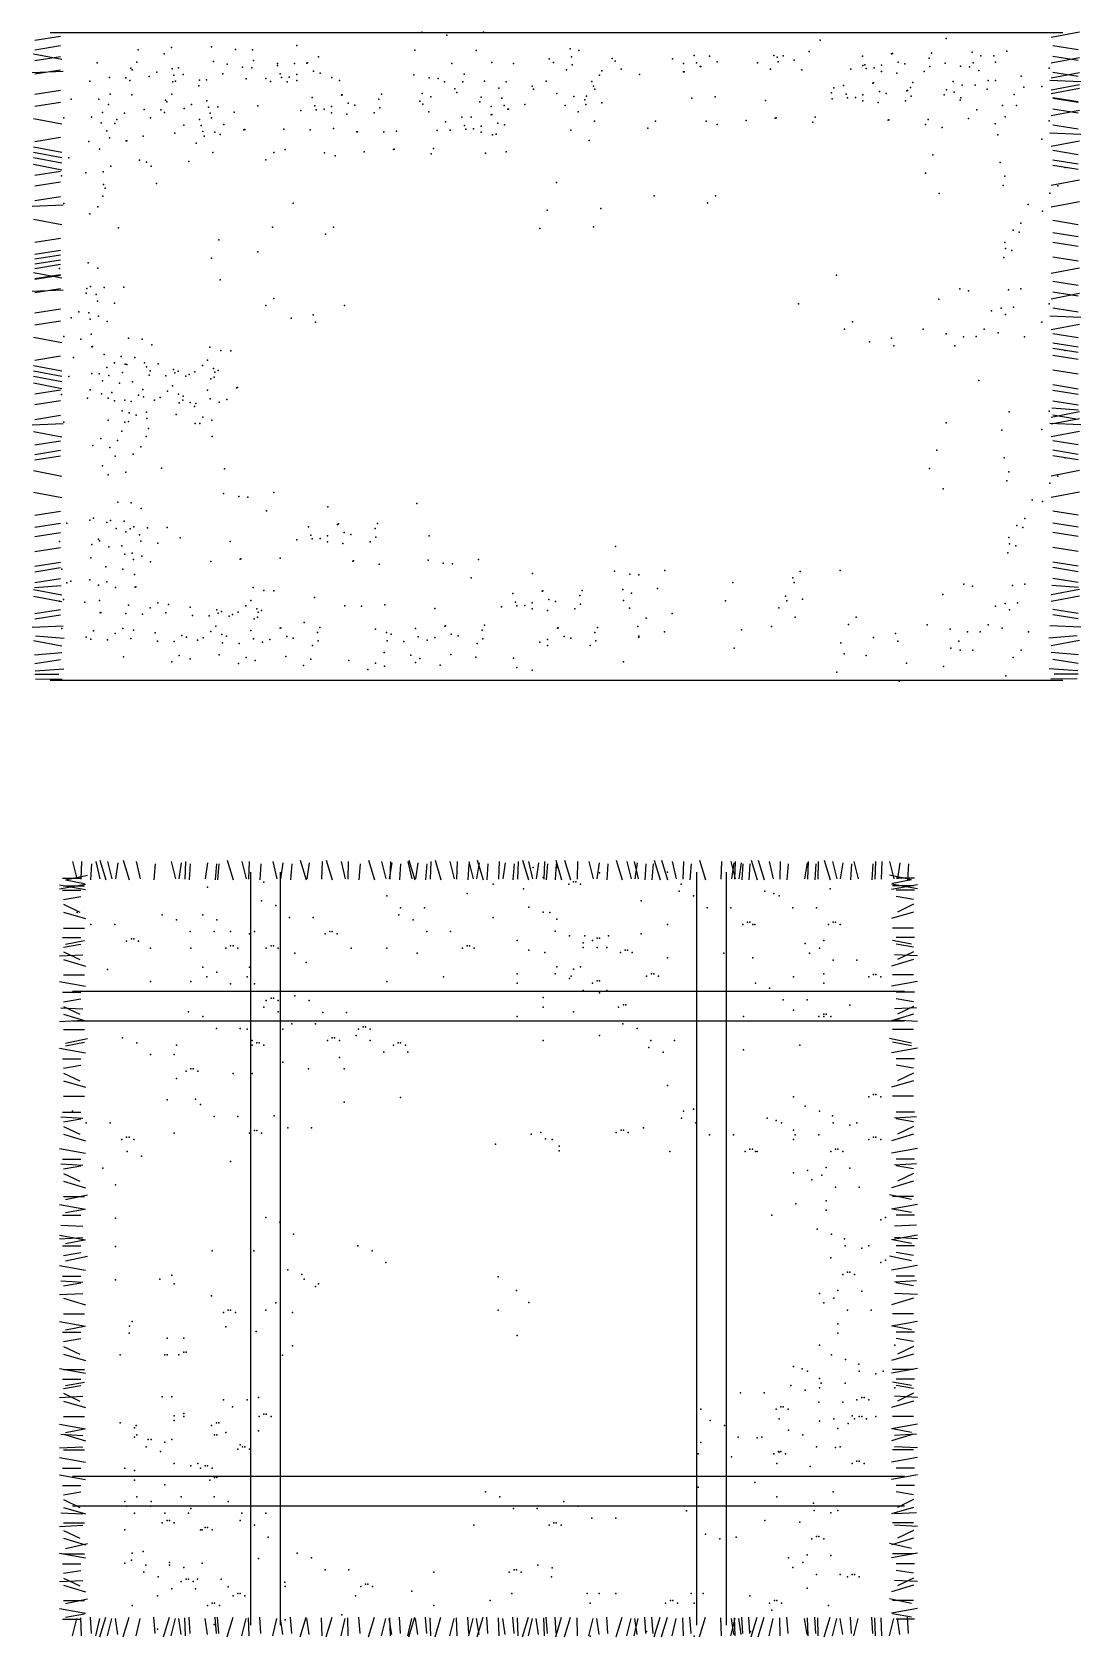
# Model space of a CAD drawing. Extents: x -42728 to 99010, y -18674 to 47645.
# Drawn here: x -37038 to -36332, y 16618 to 17698 of the extents above; entities that cross this region are included whole.
import ezdxf

# ---------------------------------------------------------------- set-up
doc = ezdxf.new("R2010")
doc.units = 0
doc.header["$LTSCALE"] = 100
doc.header["$MEASUREMENT"] = 0
doc.layers.get('0').update_dxf_attribs({"linetype": 'CONTINUOUS'})

# ---------------------------------------------------------------- blocks, each defined once
blk = doc.blocks.new('A$C6971172D')
for p, q in [((1.8, 431.6), (19.1, 434.3)), ((693.9, 436.5), (12.1, 436.5)), ((705.1, 436.9), (686, 433.3)), ((0.9, 422.5), (20, 418.9)), ((1.8, 425.2), (19.1, 428)), ((704.2, 425.1), (687, 427.9)), ((0, 409.8), (20.9, 410.7)), ((1.8, 418), (19.1, 420.7)), ((1.8, 418), (19.1, 420.7)), ((1.8, 408.9), (19.1, 411.6)), ((705.1, 419.7), (686, 416.1)), ((704.2, 417.9), (687, 420.6)), ((706, 403.6), (685.1, 404.5)), ((705.1, 409.7), (686, 406.1)), ((705.1, 401.5), (686, 397.9)), ((704.2, 407.2), (687, 409.9)), ((1.8, 395.3), (19.1, 398)), ((1.8, 387.1), (19.1, 389.8)), ((705.1, 399), (686, 395.4)), ((704.2, 390), (687, 392.7)), ((704.2, 389.7), (687, 392.4)), ((0.9, 378.9), (20, 375.3)), ((705.1, 384.3), (686, 380.6)), ((704.2, 382.5), (687, 385.2)), ((706, 368.2), (685.1, 369.1)), ((704.2, 371.8), (687, 374.5)), ((0.9, 359.9), (20, 356.2)), ((1.8, 363.5), (19.1, 366.2)), ((705.1, 363.6), (686, 360)), ((704.2, 354.5), (687, 357.3)), ((0.9, 356.2), (20, 352.6)), ((0.9, 352.6), (20, 349)), ((0.9, 348.1), (20, 344.4)), ((704.2, 348.2), (687, 350.9)), ((704.2, 344.6), (687, 347.3)), ((1.8, 340.8), (19.1, 343.5)), ((1.8, 333.5), (19.1, 336.3)), ((705.1, 337.3), (686, 333.7)), ((1.8, 323.6), (19.1, 326.3)), ((0, 319.9), (20.9, 320.8)), ((705.1, 322.8), (686, 319.1)), ((0.9, 311.1), (20, 307.5)), ((704.2, 307.3), (687, 310.1)), ((1.8, 295.7), (19.1, 298.4)), ((704.2, 299.2), (687, 301.9)), ((704.2, 292.8), (687, 295.5)), ((1.8, 287.5), (19.1, 290.2)), ((1.8, 284.4), (19.1, 287.1)), ((1.8, 281.1), (19.1, 283.8)), ((704.2, 282.8), (687, 285.5)), ((0.9, 275.3), (20, 271.7)), ((1.8, 278), (19.1, 280.8)), ((1.8, 271.1), (19.1, 273.9)), ((1.8, 270.8), (19.1, 273.5)), ((1.8, 270.8), (19.1, 273.5)), ((705.1, 278.2), (686, 274.6)), ((0, 262.6), (20.9, 263.5)), ((1.8, 261.7), (19.1, 264.4)), ((705.1, 261), (686, 257.3)), ((704.2, 266.4), (687, 269.1)), ((704.2, 259.2), (687, 261.9)), ((1.8, 248.1), (19.1, 250.8)), ((704.2, 248.5), (687, 251.2)), ((1.8, 239.9), (19.1, 242.6)), ((706, 244.9), (685.1, 245.8)), ((705.1, 240.3), (686, 236.7)), ((0.9, 231.7), (20, 228.1)), ((704.2, 231.2), (687, 234)), ((704.2, 224.9), (687, 227.6)), ((1.8, 216.3), (19.1, 219)), ((704.2, 221.3), (687, 224)), ((704.2, 216.7), (687, 219.4)), ((0.9, 212.7), (20, 209)), ((0.9, 209), (20, 205.4)), ((0.9, 205.4), (20, 201.8)), ((704.2, 206.7), (687, 209.5)), ((0.9, 200.9), (20, 197.2)), ((1.8, 193.6), (19.1, 196.3)), ((704.2, 196.7), (687, 199.5)), ((704.2, 193.1), (687, 195.8)), ((1.8, 186.3), (19.1, 189.1)), ((704.3, 182.6), (686.4, 183.8)), ((704.2, 185.9), (687, 188.6)), ((0, 172.7), (20.9, 173.6)), ((1.8, 176.3), (19.1, 179.1)), ((706, 172.7), (685.1, 173.6)), ((705.1, 181.3), (686, 177.7)), ((705.1, 176.8), (686, 173.1)), ((704.2, 176.3), (687, 179.1)), ((0.9, 168.2), (20, 164.5)), ((705.1, 168.2), (686, 164.5)), ((1.8, 159.1), (19.1, 161.8)), ((1.8, 152.7), (19.1, 155.5)), ((1.8, 149.1), (19.1, 151.8)), ((704.2, 159.1), (687, 161.8)), ((704.2, 152.7), (687, 155.5)), ((704.2, 149.1), (687, 151.8)), ((0.9, 141.8), (20, 138.2)), ((705.1, 141.8), (686, 138.2)), ((0.9, 127.3), (20, 123.7)), ((705.1, 127.3), (686, 123.7)), ((1.8, 111.9), (19.1, 114.6)), ((704.2, 111.9), (687, 114.6)), ((1.8, 103.7), (19.1, 106.4)), ((1.8, 97.4), (19.1, 100.1)), ((704.2, 103.7), (687, 106.4)), ((704.2, 97.4), (687, 100.1)), ((1.8, 87.4), (19.1, 90.1)), ((704.2, 87.4), (687, 90.1)), ((1.8, 77.4), (19.1, 80.1)), ((1.8, 73.7), (19.1, 76.5)), ((704.2, 77.4), (687, 80.1)), ((704.2, 73.7), (687, 76.5)), ((1.8, 66.5), (19.1, 69.2)), ((704.2, 66.5), (687, 69.2)), ((0.9, 61.9), (20, 58.3)), ((0.9, 57.4), (20, 53.8)), ((1.7, 63.2), (19.6, 64.4)), ((705.1, 61.9), (686, 58.3)), ((705.1, 57.4), (686, 53.8)), ((704.3, 63.2), (686.4, 64.4)), ((1.8, 45.6), (19.1, 48.3)), ((1.8, 42), (19.1, 44.7)), ((704.2, 45.6), (687, 48.3)), ((704.2, 42), (687, 44.7)), ((0, 36.5), (20.9, 37.4)), ((706, 36.5), (685.1, 37.4)), ((0.9, 27.4), (20, 23.8)), ((2.4, 30.7), (21.6, 29)), ((703.6, 30.7), (684.4, 29)), ((705.1, 27.4), (686, 23.8)), ((1.7, 17.9), (20, 19.5)), ((1.8, 12), (19.1, 14.7)), ((704.3, 17.9), (686, 19.5)), ((704.2, 12), (687, 14.7)), ((1.8, 4.7), (18.1, 4.7)), ((2.1, 7), (21.4, 8.3)), ((2.4, 1.6), (20.3, 1.4)), ((693.9, 0.5), (12.1, 0.5)), ((703.9, 7), (684.6, 8.3)), ((703.6, 1.6), (685.8, 1.4)), ((704.2, 4.7), (687.9, 4.7))]:
    blk.add_line(p, q)
for p in [(262.3, 437), (279.1, 435), (303.8, 437), (615.3, 432.7), (71.3, 425.2), (88.8, 422.4), (93.9, 426.6), (120.8, 427.2), (137, 425.3), (148.3, 425.2), (178.3, 428.1), (257.6, 424.8), (298.9, 424.7), (362.2, 425.8), (368.1, 424.6), (445.7, 421.4), (499.4, 421.4), (523, 424), (530.6, 431.5), (578.5, 422.4), (579.1, 422.6), (605.4, 422.9), (632.7, 423.5), (656.1, 424.2), (43.7, 416.3), (66.4, 412.8), (67.3, 411.7), (70.6, 416.9), (94.2, 412.3), (98.5, 412.9), (122.2, 417.3), (131.4, 415.5), (141.7, 413.5), (147.9, 413), (149.1, 417.9), (165.3, 416), (165.3, 414.6), (176.6, 415.9), (184.9, 416.2), (185.4, 416.4), (189.4, 410.7), (192.9, 420.4), (282.6, 415.9), (309.5, 416.5), (324.1, 415.9), (348.1, 419), (351, 416.5), (359.7, 411.6), (363, 420.5), (363.5, 414.9), (383.6, 411), (390.5, 419.2), (392.6, 417.4), (396.6, 412.2), (431, 419), (438.6, 415.8), (447.3, 416.4), (449.7, 413.8), (450.1, 413.8), (456.1, 420.8), (461.2, 417), (488.4, 416.4), (497, 412.2), (501.5, 420.2), (502.3, 417), (505.6, 421), (513, 418.2), (518.1, 411.7), (551.1, 412), (558.9, 420.8), (559.3, 414.5), (560.6, 415.1), (561.5, 412.6), (566.8, 412.9), (571.8, 414.7), (571.8, 410.6), (583, 416.8), (587.5, 415.6), (600.5, 410.6), (603.8, 419.5), (604.3, 413.8), (614.6, 416.2), (624.9, 414.1), (631, 413.7), (633.4, 416.3), (637.4, 411.1), (638.7, 421.1), (647.3, 421), (648.5, 416.7), (684.6, 412.7), (38.8, 404), (52, 406.5), (63.2, 406.2), (65.7, 404.5), (78.9, 407.1), (83.9, 410), (94.7, 403.6), (95.4, 408.1), (96.6, 404.1), (101.6, 408.4), (112.2, 400.8), (112.6, 404.7), (117.3, 405), (128.5, 408.9), (144.2, 405.6), (157.4, 405.9), (160.4, 403.7), (167, 408.9), (167.9, 406.4), (171.7, 403.6), (173.1, 406.8), (178.2, 408.5), (178.2, 404.4), (193.9, 409.5), (201.7, 406.5), (206.9, 404.4), (256.9, 408.2), (267.2, 406.2), (273.4, 405.7), (277.6, 403.6), (289.9, 403.6), (290.8, 408.7), (304.5, 404.1), (319.2, 403.6), (336.7, 400.6), (346.1, 404.1), (376.9, 403.7), (377.8, 400.6), (382, 408), (408.9, 408.5), (438.4, 410.2), (439, 410.4), (546.3, 401), (566, 402.6), (566.5, 402.8), (582.1, 409.4), (592.8, 403.1), (620.1, 403.7), (626.1, 401.3), (634.8, 401.3), (643.5, 404.4), (648.5, 404.4), (665.9, 407.4), (667.6, 399.9), (679.7, 400.4), (26.3, 391.8), (44.9, 392), (52.5, 395.3), (67.1, 394.7), (89.8, 391.2), (90.7, 390.1), (94, 395.3), (117.6, 390.7), (188.6, 393), (208.3, 394.6), (208.8, 394.8), (212.8, 389.1), (233.5, 391.8), (235.2, 395.2), (261.1, 390.5), (262.5, 395.7), (268.5, 393.4), (284.5, 398.8), (285.9, 396.4), (301.5, 390.2), (302.3, 393.2), (314.1, 399.3), (316.3, 392.6), (337.6, 398.7), (353.2, 395.7), (364.7, 393.8), (372, 391.4), (373.3, 393.9), (378.7, 398.7), (383.5, 389.5), (444.2, 392.5), (459.9, 393.4), (493.7, 391.1), (538.1, 396.1), (538.5, 392.2), (539.8, 399.6), (548, 395.3), (548.9, 392.8), (554.2, 393.1), (559.2, 394.9), (559.2, 390.8), (569.5, 389.6), (570.4, 397), (574.9, 395.8), (587.9, 390.8), (588.8, 397.5), (589.3, 397.8), (591.2, 399.7), (591.7, 394), (614, 394.7), (615.6, 398.1), (620.8, 396.5), (624.8, 391.3), (625.1, 392.7), (642.9, 398.7), (661, 395.1), (21.3, 379.4), (39.9, 379.7), (47.5, 382.9), (51.5, 388.4), (62.2, 382.4), (75.4, 384.9), (79.7, 379.4), (86.6, 384.6), (89.1, 382.9), (102.3, 385.5), (107.3, 388.4), (112.7, 378.3), (118.8, 386.5), (119.9, 382.5), (120.8, 379.4), (125, 386.8), (136, 383.1), (151.9, 387.3), (180.8, 384.3), (190.4, 387.3), (191.3, 384.8), (196.5, 385.2), (201.5, 382.8), (201.6, 387), (211.9, 381.7), (217.3, 387.9), (230.2, 382.8), (234.1, 386.1), (263.1, 388.6), (267.1, 383.4), (289.3, 379.7), (295.6, 379.7), (309, 381.4), (309.1, 387), (309.5, 381.6), (317.8, 387.6), (320.3, 385.1), (320.7, 385.1), (331.7, 388.2), (358.9, 387.6), (367.5, 383.4), (372.8, 388.2), (500.3, 379.2), (500.8, 379.4), (527.2, 379.8), (603.1, 378.3), (630.4, 378.9), (635.9, 384.6), (653.3, 387.7), (655.1, 380.1), (662.7, 387.6), (46.6, 376), (50.3, 370.6), (55.7, 375.4), (57.1, 378.1), (96.1, 369.1), (102.2, 374.4), (113.9, 374.2), (115, 370.2), (123, 369.6), (126.5, 368.2), (129, 374.9), (142.6, 371.3), (143.2, 371.5), (169.5, 371.8), (187.2, 371.3), (202.9, 372.2), (218.5, 369.8), (219, 370), (236.7, 369.9), (245.4, 370.4), (272.7, 370.9), (278.2, 376.7), (281.5, 371), (291.1, 374.1), (291.9, 371.6), (297.2, 371.9), (302.2, 373.7), (302.2, 369.6), (310, 367.9), (312.5, 368.4), (313.5, 375.8), (317.9, 374.6), (362.6, 371.1), (378.6, 377.1), (414.4, 372.3), (419.7, 377.1), (453.8, 377), (461.1, 374.9), (480.6, 377.6), (525.5, 376.3), (576.2, 377.8), (576.7, 378), (601.4, 374.9), (612.6, 372.9), (648.4, 375.3), (650.1, 367.8), (684.6, 377.3), (38.3, 363.3), (45.4, 358.3), (52.2, 365.8), (63.3, 363.8), (63.7, 363.8), (74.7, 367), (110.5, 362.2), (115.9, 367), (170.4, 358.1), (243.3, 358), (243.8, 358.2), (270.2, 358.6), (319.2, 356.5), (375.1, 364.1), (679.7, 365), (24.8, 352.5), (53, 346.7), (72.3, 350.9), (77.1, 349.4), (80.2, 346.7), (105.6, 349.9), (121.6, 355.9), (157.4, 351.1), (162.7, 355.9), (196.8, 355.8), (204.1, 353.7), (223.6, 356.4), (268.6, 355.1), (305.1, 355.6), (606.4, 354.4), (651.6, 349.3), (695.4, 345.9), (19.9, 340.2), (36.2, 342.4), (47.8, 342.9), (83.7, 335.2), (352.9, 335.8), (601.5, 342), (654.8, 340), (47.6, 326.7), (48.1, 334.4), (49.1, 331.9), (418.8, 326.9), (460, 326.9), (610.6, 328.4), (653.6, 333.8), (685.1, 328.7), (690.5, 333.5), (21.4, 321.6), (38.9, 314.7), (44.2, 319.5), (175.8, 321.9), (346.8, 317.2), (382.8, 318.3), (454.6, 322.1), (670.6, 320.9), (680.2, 316.4), (58.1, 305.2), (161.8, 305.7), (203, 305.7), (341.8, 304.9), (377.8, 306), (660.3, 303.7), (665.6, 308.5), (125.8, 297.1), (197.6, 300.9), (654.8, 295.5), (664.4, 302.4), (37.7, 281.8), (120.8, 284.8), (151.9, 289.2), (654.1, 285.2), (655.3, 291.4), (659.5, 290), (18.5, 277.9), (44.3, 278.1), (126.5, 270.2), (541.4, 273.3), (36.3, 261.2), (36.9, 264.4), (39.4, 265.8), (43.2, 260.3), (48.5, 265.1), (61.7, 265.3), (624.5, 264.1), (630.4, 262.9), (657.3, 263.5), (665.6, 264.1), (31.4, 248.8), (44, 256), (55.5, 254.6), (157.4, 253), (162.7, 257.8), (210.4, 252.9), (516, 254.2), (610.4, 257.3), (645.9, 249.3), (652.3, 251.1), (660.7, 251.8), (684.6, 254), (26.3, 244.6), (38.2, 248), (39.1, 243.7), (44.7, 245.9), (50.6, 242.3), (174.3, 244.4), (189.1, 246.8), (190.7, 241.8), (552.2, 241.9), (655.3, 247), (679.7, 241.7), (21.3, 232.2), (32.9, 230.3), (39.7, 233.6), (64.9, 230.9), (74, 230.3), (546.8, 237.1), (563.8, 228.5), (578.6, 230.9), (599.8, 237), (615.4, 234), (627, 232), (635.6, 232.2), (641, 237), (650.4, 234.6), (668.1, 232), (27.9, 218), (40.3, 225.1), (40.7, 225.3), (48.5, 220), (60, 218.6), (69.1, 218), (80.6, 226.6), (118.1, 216.3), (119.6, 225), (127, 222.8), (133.7, 222.5), (580.1, 225.9), (621.2, 225.9), (695.4, 222.6), (24.8, 205.3), (40.3, 207.3), (45.2, 206.9), (50.3, 211.2), (51.7, 205.9), (55.5, 214.5), (60.9, 207.8), (62.7, 213.5), (63.7, 213.2), (75.7, 214.3), (77.1, 211.7), (78.9, 206), (79.5, 208.9), (84.8, 213.7), (90.1, 205.7), (95.2, 209.9), (96.1, 207.6), (98.4, 208.7), (103.5, 205.5), (105.8, 206.6), (109.6, 208.4), (114.7, 212.6), (122.1, 210.5), (123, 208.2), (125.3, 209.3), (39.1, 196.2), (47.3, 202.3), (58.8, 200.8), (67.5, 201.6), (74.5, 196.5), (91.2, 195.3), (94.6, 199), (118.1, 195.9), (120.3, 203.7), (122.6, 204.8), (137.7, 197.5), (138.2, 197.7), (637.4, 202.4), (19.9, 193), (37.4, 190.5), (46.8, 193.5), (51.1, 190.6), (53.6, 194.4), (55.4, 188.7), (62.5, 189.2), (66.6, 188.4), (71.7, 192.6), (74.9, 191.4), (82.3, 189.3), (86.1, 191.1), (98.5, 193.2), (99, 187.5), (101.4, 189.2), (101.8, 192), (106.3, 187.7), (109.3, 185), (110.2, 187.1), (119.8, 190.2), (125.9, 188), (131, 189.8), (21.4, 174.4), (51.1, 175.9), (60.6, 182.1), (62.5, 174.4), (64.9, 174.8), (65.3, 180.7), (70, 179.1), (76.9, 181.2), (77.3, 176.9), (96.9, 179.6), (109.8, 173.6), (112.9, 173.5), (114.9, 177.8), (121, 175.7), (615.2, 174), (657.7, 181.3), (684.6, 181.8), (46.2, 163.5), (57.6, 162.1), (60.4, 168.4), (76.8, 164.9), (78.3, 170.1), (121.2, 164.7), (652.8, 169), (679.7, 169.5), (40.8, 158.7), (52.3, 157.3), (56, 151.5), (68, 153), (73.3, 157.8), (609, 155.5), (47.3, 145), (63.1, 140.7), (87.2, 143.5), (129.5, 143.1), (604.1, 143.2), (654.3, 150.4), (657.5, 141.1), (695.4, 150.4), (51.1, 139.1), (656.2, 135), (685.1, 133.3), (690.5, 138.1), (57.7, 120.7), (66.8, 120.1), (128.8, 126.5), (139.1, 124.5), (145.3, 124), (162.7, 127.1), (259, 119.6), (613.3, 129.6), (673.2, 122.1), (680.2, 121), (38.9, 108.4), (41.4, 109.8), (52.8, 108.3), (73.5, 116.4), (157.7, 114.7), (199, 117.5), (668.3, 109.7), (23.4, 106.4), (50.3, 107), (56.6, 102.9), (61.9, 107.7), (63.2, 100.6), (66, 102.7), (68.5, 104), (72.3, 98.6), (77.6, 103.4), (90.9, 103.6), (186, 104), (187.7, 98.3), (198.9, 98), (205.6, 105.6), (206.2, 105.9), (210.1, 100.1), (214.6, 98.9), (230.9, 102.8), (232.5, 106.2), (267.3, 98), (662.9, 104.9), (667, 103.5), (18.5, 94.1), (40.2, 92), (44.6, 95.6), (45.4, 94.6), (51.6, 90.6), (60.3, 91.3), (73.2, 94.3), (84.6, 92.9), (99.6, 96.5), (133.4, 94.2), (178.2, 95.3), (188.6, 95.9), (193.9, 96.2), (198.9, 93.9), (209.2, 92.7), (227.6, 93.9), (231.4, 97.1), (392.8, 90.7), (657.5, 96.7), (658, 92.6), (662.1, 91.2), (39.6, 83.2), (49.7, 77), (62.4, 85.6), (67.4, 86.3), (68.2, 82), (73.8, 84.2), (79.7, 80.5), (120.3, 80.7), (140, 82.3), (140.5, 82.5), (166.9, 82.8), (215.9, 80.8), (216.4, 81.1), (233.6, 78.8), (266.6, 81.5), (276.8, 79.5), (283, 79), (300.4, 82), (656.8, 86.4), (20, 75.6), (23.4, 66.3), (26, 67.4), (38.9, 68.3), (50.3, 66.9), (61.1, 75.6), (68.9, 71.8), (295.5, 69.7), (336.8, 72.5), (392, 74.2), (402.3, 72.2), (408.5, 71.7), (425.9, 74.7), (471.8, 66.5), (512, 69.7), (512.9, 66.5), (517.1, 73.9), (544, 74.5), (627.2, 65.3), (668.3, 65.3), (21.1, 55), (44.7, 64.7), (45.4, 54.5), (56.2, 63.2), (69.4, 63.4), (69.8, 63.6), (147.2, 54.5), (148.8, 63.2), (156.1, 61.1), (162.8, 60.8), (190, 56.5), (323.7, 59), (343.4, 60.6), (343.9, 60.8), (347.9, 55), (368.7, 57.7), (370.3, 61.1), (397.6, 61.7), (398.2, 54.5), (403.6, 59.3), (421, 62.4), (466.8, 54.2), (507.1, 57.3), (508, 54.2), (518.6, 55.4), (613.1, 58.4), (633, 64.1), (659.9, 64.6), (18.5, 54), (35.6, 53.3), (45.9, 46.1), (46.3, 46.3), (63.1, 45.6), (64.9, 51.2), (74.3, 45.2), (79.4, 49.5), (84.6, 52.8), (90, 46.1), (91.8, 51.8), (106.3, 50), (108, 44.3), (119.2, 44), (124.3, 48.2), (125.3, 45.9), (127.6, 47), (132.6, 43.8), (134.9, 44.9), (138.7, 46.6), (143.8, 50.9), (151.2, 48.8), (152.1, 46.5), (154.4, 47.6), (210.5, 50.9), (221.7, 50.5), (237.4, 51.5), (271.1, 49.1), (315.9, 50.2), (325.5, 53.3), (326.4, 50.8), (331.6, 51.1), (336.7, 52.9), (336.7, 48.8), (347, 47.6), (352.4, 53.8), (365.4, 48.8), (369.2, 52), (402.2, 49.3), (430.8, 45.7), (502.6, 49.4), (648.5, 50.5), (655, 52.3), (658, 48.1), (663.3, 52.9), (20, 35.5), (41.4, 33.9), (61.1, 35.5), (68.3, 34.5), (82.8, 32.7), (120.3, 33.6), (123.7, 37.2), (147.2, 34.1), (149.4, 42), (151.7, 43.1), (166.9, 35.8), (167.4, 36), (183.1, 39.6), (192.1, 32.9), (193.8, 36.3), (231.2, 35), (238.6, 32.9), (258.1, 35.6), (277.8, 37.2), (278.3, 37.4), (303, 34.4), (304.6, 37.8), (353.6, 35.8), (354.1, 36), (378.9, 32.9), (380.5, 36.3), (407.8, 36.9), (413.3, 42.6), (425.8, 33.3), (477.6, 34.6), (497.7, 37), (513.7, 43.1), (549.5, 38.3), (554.8, 43.1), (602.5, 38.1), (618.1, 35.1), (629.6, 33.2), (638.3, 33.3), (643.6, 38.1), (653.1, 35.8), (670.7, 33.2), (36.3, 29.7), (39.6, 28.3), (50.8, 27.9), (55.9, 32.2), (66.5, 28.8), (84.5, 27), (95.7, 26.7), (100.8, 30.9), (104, 29.7), (111.4, 27.6), (115.2, 29.3), (127.7, 31.5), (128.2, 25.8), (130.9, 30.3), (139.4, 25.4), (149, 28.5), (155.1, 26.3), (160.1, 28.1), (171.4, 30.2), (175.8, 29), (188.8, 24), (192.6, 27.2), (239.1, 27.2), (241.8, 31.7), (250.3, 26.9), (259.8, 29.9), (266, 27.8), (271, 29.6), (282.2, 31.7), (286.7, 30.5), (299.7, 25.4), (303.5, 28.7), (341.8, 26.3), (346.9, 28.1), (346.9, 24), (358.1, 30.2), (362.6, 29), (375.6, 24), (379.4, 27.2), (408.4, 30.3), (408.4, 29.7), (472.7, 22.2), (544.5, 25.9), (566.4, 29.6), (581.2, 32.1), (582.8, 27), (618.5, 22.2), (623.9, 27), (61.6, 16.5), (94, 13.1), (99.1, 17.4), (106.5, 15.2), (126, 17.9), (138.9, 11.9), (144, 16.1), (150.1, 14), (170.9, 16.7), (187.7, 14.9), (213.1, 14), (231.2, 12.2), (236.9, 19.4), (254.9, 17.6), (258, 12.7), (261, 15.4), (274.8, 10.9), (281.8, 18.1), (298.6, 16.3), (324, 15.5), (398.1, 13.1), (546.7, 18.5), (561.5, 17.3), (588.6, 12.3), (624.7, 20.9), (633.3, 21), (660.5, 16.1), (665.8, 20.9), (182.6, 10.6), (226.1, 7.9), (237.3, 10.1), (326.3, 9.4), (336.6, 7.4), (541.7, 6.2), (583.7, 0), (613.6, 9.9), (655.5, 3.7)]:
    blk.add_point(p)
blk = doc.blocks.new('A$C4C5F2648')
for p, q in [((8.8, 522), (11.6, 510.4)), ((14.8, 522), (14.4, 510)), ((21.6, 520.4), (20.8, 509.6)), ((24.4, 522), (27.2, 510.4)), ((27.2, 522.8), (31.2, 509.6)), ((32.4, 522), (35.2, 510.4)), ((39.2, 521.2), (37.6, 510.4)), ((42.8, 522.8), (46.8, 509.6)), ((51.6, 522), (54.4, 510.4)), ((64.4, 520.4), (63.6, 509.6)), ((75.2, 522), (78, 510.4)), ((82, 521.2), (80.4, 510.4)), ((84.8, 522), (84.4, 510)), ((88, 520.4), (87.2, 509.6)), ((99.6, 521.2), (98, 510.4)), ((105.6, 520.4), (104.8, 509.6)), ((107.2, 520.4), (106.4, 509.6)), ((112.8, 522.8), (116.8, 509.6)), ((122.8, 522), (125.6, 510.4)), ((127.6, 522), (127.2, 510)), ((135.6, 520.4), (134.8, 509.6)), ((143.6, 522), (146.4, 510.4)), ((150.4, 521.2), (148.8, 510.4)), ((156.4, 520.4), (155.6, 509.6)), ((162, 522.8), (166, 509.6)), ((168, 521.2), (166.4, 510.4)), ((176.8, 522), (176.4, 510)), ((179.6, 522.8), (183.6, 509.6)), ((189.6, 522), (192.4, 510.4)), ((194.4, 522), (194, 510)), ((202.4, 520.4), (201.6, 509.6)), ((208, 522.8), (212, 509.6)), ((216.8, 522), (219.6, 510.4)), ((223.6, 521.2), (222, 510.4)), ((222.8, 522), (222.4, 510)), ((229.6, 520.4), (228.8, 509.6)), ((234.4, 522), (237.2, 510.4)), ((235.2, 522.8), (239.2, 509.6)), ((241.2, 521.2), (239.6, 510.4)), ((247.2, 520.4), (246.4, 509.6)), ((250, 522), (249.6, 510)), ((252.8, 522.8), (256.8, 509.6)), ((262.8, 522), (265.6, 510.4)), ((267.6, 522), (267.2, 510)), ((275.6, 520.4), (274.8, 509.6)), ((275.6, 522), (278.4, 510.4)), ((282.4, 521.2), (280.8, 510.4)), ((281.2, 522.8), (285.2, 509.6)), ((288.4, 520.4), (287.6, 509.6)), ((296, 522), (295.6, 510)), ((300, 521.2), (298.4, 510.4)), ((306, 520.4), (305.2, 509.6)), ((308.8, 522), (308.4, 510)), ((311.6, 522.8), (315.6, 509.6)), ((315.6, 522), (318.4, 510.4)), ((322.4, 521.2), (320.8, 510.4)), ((326.4, 522), (326, 510)), ((328.4, 520.4), (327.6, 509.6)), ((334.4, 520.4), (333.6, 509.6)), ((334, 522.8), (338, 509.6)), ((340, 522.8), (344, 509.6)), ((348.8, 522), (348.4, 510)), ((356.4, 522), (359.2, 510.4)), ((363.2, 521.2), (361.6, 510.4)), ((369.2, 520.4), (368.4, 509.6)), ((374.8, 522.8), (378.8, 509.6)), ((382, 522), (384.8, 510.4)), ((386.8, 522), (389.6, 510.4)), ((388.8, 521.2), (387.2, 510.4)), ((394.8, 520.4), (394, 509.6)), ((399.6, 520.4), (398.8, 509.6)), ((400.4, 522.8), (404.4, 509.6)), ((405.2, 522.8), (409.2, 509.6)), ((412.4, 522), (415.2, 510.4)), ((420, 522), (419.6, 510)), ((425.2, 520.4), (424.4, 509.6)), ((430.8, 522.8), (434.8, 509.6)), ((445.6, 522), (445.2, 510)), ((452, 522), (454.8, 510.4)), ((454, 521.2), (452.4, 510.4)), ((454.8, 522), (454.4, 510)), ((458.8, 521.2), (457.2, 510.4)), ((460, 520.4), (459.2, 509.6)), ((464.8, 520.4), (464, 509.6)), ((465.6, 522.8), (469.6, 509.6)), ((470.4, 522.8), (474.4, 509.6)), ((477.6, 522), (480.4, 510.4)), ((485.2, 522), (484.8, 510)), ((490.4, 520.4), (489.6, 509.6)), ((503.2, 521.2), (501.6, 510.4)), ((504, 522), (503.6, 510)), ((509.2, 520.4), (508.4, 509.6)), ((510.8, 522), (510.4, 510)), ((514.8, 522.8), (518.8, 509.6)), ((520.4, 522), (523.2, 510.4)), ((527.2, 521.2), (525.6, 510.4)), ((533.2, 520.4), (532.4, 509.6)), ((534.8, 522), (537.6, 510.4)), ((547.6, 520.4), (546.8, 509.6)), ((549.2, 522), (548.8, 510)), ((553.6, 522), (553.2, 510)), ((558.8, 522), (561.6, 510.4)), ((565.6, 521.2), (564, 510.4)), ((571.6, 520.4), (570.8, 509.6)), ((2, 510.8), (14.4, 510.8)), ((4, 509.6), (18.8, 512.8)), ((4, 509.6), (16.8, 507.2)), ((128.8, 8), (128.8, 514.8)), ((148.8, 8), (148.8, 514.8)), ((428.8, 514.8), (428.8, 8)), ((448.8, 514.8), (448.8, 8)), ((573.6, 509.6), (558.8, 512.8)), ((573.6, 509.6), (560.8, 507.2)), ((575.6, 510.8), (563.2, 510.8)), ((0, 503.6), (17.6, 506.8)), ((0, 506.4), (17.6, 503.2)), ((2, 502.8), (14.4, 502.8)), ((2.8, 505.6), (16.8, 505.6)), ((2.8, 496.4), (14.4, 498.4)), ((577.6, 503.6), (560, 506.8)), ((577.6, 506.4), (560, 503.2)), ((574.8, 505.6), (560.8, 505.6)), ((575.6, 502.8), (563.2, 502.8)), ((574.8, 496.4), (563.2, 498.4)), ((2.8, 493.2), (13.6, 488)), ((2.8, 488), (17.6, 483.6)), ((574.8, 488), (560, 483.6)), ((574.8, 493.2), (564, 488)), ((2.8, 477.2), (16.8, 477.2)), ((574.8, 477.2), (560.8, 477.2)), ((2, 470.8), (14.4, 470.8)), ((2.8, 464.4), (14.4, 466.4)), ((4, 466.4), (16.8, 468.8)), ((573.6, 466.4), (560.8, 468.8)), ((575.6, 470.8), (563.2, 470.8)), ((574.8, 464.4), (563.2, 466.4)), ((0, 458.4), (15.6, 459.2)), ((2.8, 461.2), (13.6, 456)), ((2.8, 456), (17.6, 451.6)), ((574.8, 456), (560, 451.6)), ((577.6, 458.4), (562, 459.2)), ((574.8, 461.2), (564, 456)), ((2.8, 445.6), (16.8, 445.6)), ((574.8, 445.6), (560.8, 445.6)), ((0, 441.2), (17.6, 438)), ((2, 434), (14.4, 434)), ((8.8, 434.8), (568.8, 434.8)), ((577.6, 441.2), (560, 438)), ((575.6, 434), (563.2, 434)), ((0.8, 423.6), (15.6, 422.8)), ((2.8, 427.6), (14.4, 429.6)), ((2.8, 424.4), (13.6, 419.2)), ((576.8, 423.6), (562, 422.8)), ((574.8, 427.6), (563.2, 429.6)), ((574.8, 424.4), (564, 419.2)), ((0, 414.4), (15.6, 415.2)), ((2.8, 419.2), (17.6, 414.8)), ((8.8, 414.8), (568.8, 414.8)), ((574.8, 419.2), (560, 414.8)), ((577.6, 414.4), (562, 415.2)), ((2.8, 408.8), (16.8, 408.8)), ((4, 399.6), (18.8, 402.8)), ((4, 398), (16.8, 400.4)), ((573.6, 399.6), (558.8, 402.8)), ((574.8, 408.8), (560.8, 408.8)), ((573.6, 398), (560.8, 400.4)), ((0, 396.4), (17.6, 393.2)), ((2, 389.2), (14.4, 389.2)), ((577.6, 396.4), (560, 393.2)), ((575.6, 389.2), (563.2, 389.2)), ((2.8, 382.8), (14.4, 384.8)), ((2.8, 379.6), (13.6, 374.4)), ((574.8, 382.8), (563.2, 384.8)), ((574.8, 379.6), (564, 374.4)), ((2.8, 374.4), (17.6, 370)), ((574.8, 374.4), (560, 370)), ((2.8, 364), (16.8, 364)), ((574.8, 364), (560.8, 364)), ((0.8, 350), (15.6, 349.2)), ((2, 353.2), (14.4, 353.2)), ((2.8, 346.8), (14.4, 348.8)), ((576.8, 350), (562, 349.2)), ((575.6, 353.2), (563.2, 353.2)), ((574.8, 346.8), (563.2, 348.8)), ((2.8, 343.6), (13.6, 338.4)), ((2.8, 338.4), (17.6, 334)), ((574.8, 338.4), (560, 334)), ((574.8, 343.6), (564, 338.4)), ((0, 328.8), (17.6, 325.6)), ((577.6, 328.8), (560, 325.6)), ((0.8, 318.4), (15.6, 317.6)), ((2, 321.6), (14.4, 321.6)), ((2.8, 315.2), (14.4, 317.2)), ((576.8, 318.4), (562, 317.6)), ((575.6, 321.6), (563.2, 321.6)), ((574.8, 315.2), (563.2, 317.2)), ((2.8, 312), (13.6, 306.8)), ((2.8, 306.8), (17.6, 302.4)), ((574.8, 306.8), (560, 302.4)), ((574.8, 312), (564, 306.8)), ((2.8, 296.4), (16.8, 296.4)), ((4, 294.4), (18.8, 297.6)), ((573.6, 294.4), (558.8, 297.6)), ((574.8, 296.4), (560.8, 296.4)), ((0, 291.2), (17.6, 288)), ((2, 284), (14.4, 284)), ((4, 285.6), (16.8, 288)), ((577.6, 291.2), (560, 288)), ((573.6, 285.6), (560.8, 288)), ((575.6, 284), (563.2, 284)), ((0, 270.4), (17.6, 267.2)), ((0.8, 277.2), (15.6, 276.4)), ((577.6, 270.4), (560, 267.2)), ((576.8, 277.2), (562, 276.4)), ((0, 268), (15.6, 268.8)), ((2, 263.2), (14.4, 263.2)), ((4, 264.8), (16.8, 267.2)), ((573.6, 264.8), (560.8, 267.2)), ((577.6, 268), (562, 268.8)), ((575.6, 263.2), (563.2, 263.2)), ((0, 250), (17.6, 246.8)), ((2.8, 256.8), (14.4, 258.8)), ((4, 253.2), (18.8, 256.4)), ((573.6, 253.2), (558.8, 256.4)), ((577.6, 250), (560, 246.8)), ((574.8, 256.8), (563.2, 258.8)), ((0.8, 239.6), (15.6, 238.8)), ((2, 242.8), (14.4, 242.8)), ((2.8, 236.4), (14.4, 238.4)), ((576.8, 239.6), (562, 238.8)), ((575.6, 242.8), (563.2, 242.8)), ((574.8, 236.4), (563.2, 238.4)), ((0, 230.4), (15.6, 231.2)), ((2.8, 228), (17.6, 223.6)), ((574.8, 228), (560, 223.6)), ((577.6, 230.4), (562, 231.2)), ((2.8, 217.6), (16.8, 217.6)), ((574.8, 217.6), (560.8, 217.6)), ((0, 212.4), (17.6, 209.2)), ((4, 206.8), (16.8, 209.2)), ((577.6, 212.4), (560, 209.2)), ((573.6, 206.8), (560.8, 209.2)), ((2, 205.2), (14.4, 205.2)), ((2.8, 198.8), (14.4, 200.8)), ((2.8, 195.6), (13.6, 190.4)), ((575.6, 205.2), (563.2, 205.2)), ((574.8, 198.8), (563.2, 200.8)), ((574.8, 195.6), (564, 190.4)), ((2.8, 190.4), (17.6, 186)), ((574.8, 190.4), (560, 186)), ((0, 180.8), (17.6, 177.6)), ((2, 173.6), (14.4, 173.6)), ((2.8, 180), (16.8, 180)), ((577.6, 180.8), (560, 177.6)), ((574.8, 180), (560.8, 180)), ((575.6, 173.6), (563.2, 173.6)), ((2.8, 167.2), (14.4, 169.2)), ((2.8, 164), (13.6, 158.8)), ((4, 169.2), (16.8, 171.6)), ((573.6, 169.2), (560.8, 171.6)), ((574.8, 167.2), (563.2, 169.2)), ((574.8, 164), (564, 158.8)), ((0, 161.2), (15.6, 162)), ((2.8, 158.8), (17.6, 154.4)), ((574.8, 158.8), (560, 154.4)), ((577.6, 161.2), (562, 162)), ((0, 143.2), (17.6, 140)), ((2.8, 148.4), (16.8, 148.4)), ((577.6, 143.2), (560, 140)), ((574.8, 148.4), (560.8, 148.4)), ((0.8, 136.4), (15.6, 135.6)), ((2.8, 136.4), (17.6, 132)), ((4, 137.6), (16.8, 140)), ((574.8, 136.4), (560, 132)), ((573.6, 137.6), (560.8, 140)), ((576.8, 136.4), (562, 135.6)), ((0, 127.2), (15.6, 128)), ((0, 120.8), (17.6, 117.6)), ((2.8, 126), (16.8, 126)), ((577.6, 120.8), (560, 117.6)), ((574.8, 126), (560.8, 126)), ((577.6, 127.2), (562, 128)), ((0, 109.2), (17.6, 106)), ((2, 113.6), (14.4, 113.6)), ((577.6, 109.2), (560, 106)), ((575.6, 113.6), (563.2, 113.6)), ((2, 102), (14.4, 102)), ((2.8, 95.6), (14.4, 97.6)), ((568.8, 108), (8.8, 108)), ((575.6, 102), (563.2, 102)), ((574.8, 95.6), (563.2, 97.6)), ((2.8, 92.4), (13.6, 87.2)), ((2.8, 87.2), (17.6, 82.8)), ((568.8, 88), (8.8, 88)), ((574.8, 87.2), (560, 82.8)), ((574.8, 92.4), (564, 87.2)), ((0.8, 83.6), (15.6, 82.8)), ((2.8, 76.8), (16.8, 76.8)), ((574.8, 76.8), (560.8, 76.8)), ((576.8, 83.6), (562, 82.8)), ((0, 74.4), (15.6, 75.2)), ((2.8, 71.6), (13.6, 66.4)), ((2.8, 66.4), (17.6, 62)), ((574.8, 66.4), (560, 62)), ((577.6, 74.4), (562, 75.2)), ((574.8, 71.6), (564, 66.4)), ((0, 56.4), (17.6, 53.2)), ((2.8, 56), (16.8, 56)), ((4, 59.6), (18.8, 62.8)), ((573.6, 59.6), (558.8, 62.8)), ((577.6, 56.4), (560, 53.2)), ((574.8, 56), (560.8, 56)), ((2, 49.2), (14.4, 49.2)), ((2.8, 42.8), (14.4, 44.8)), ((575.6, 49.2), (563.2, 49.2)), ((574.8, 42.8), (563.2, 44.8)), ((0, 37.2), (15.6, 38)), ((2.8, 39.6), (13.6, 34.4)), ((2.8, 34.8), (17.6, 30.4)), ((574.8, 34.8), (560, 30.4)), ((577.6, 37.2), (562, 38)), ((574.8, 39.6), (564, 34.4)), ((2.8, 24.4), (16.8, 24.4)), ((4, 22.4), (18.8, 25.6)), ((573.6, 22.4), (558.8, 25.6)), ((574.8, 24.4), (560.8, 24.4)), ((0, 19.2), (17.6, 16)), ((2, 12), (14.4, 12)), ((4, 13.2), (16.8, 15.6)), ((8.8, 0.8), (11.6, 12.4)), ((14.8, 0.8), (14.4, 12.8)), ((21.6, 2.4), (20.8, 13.2)), ((24.4, 0.8), (27.2, 12.4)), ((27.2, 0), (31.2, 13.2)), ((32.4, 0.8), (35.2, 12.4)), ((39.2, 1.6), (37.6, 12.4)), ((42.8, 0), (46.8, 13.2)), ((51.6, 0.8), (54.4, 12.4)), ((64.4, 2.4), (63.6, 13.2)), ((70, 0), (74, 13.2)), ((75.2, 0.8), (78, 12.4)), ((82, 1.6), (80.4, 12.4)), ((84.8, 0.8), (84.4, 12.8)), ((88, 2.4), (87.2, 13.2)), ((99.6, 1.6), (98, 12.4)), ((105.6, 2.4), (104.8, 13.2)), ((107.2, 2.4), (106.4, 13.2)), ((112.8, 0), (116.8, 13.2)), ((122.8, 0.8), (125.6, 12.4)), ((127.6, 0.8), (127.2, 12.8)), ((135.6, 2.4), (134.8, 13.2)), ((143.6, 0.8), (146.4, 12.4)), ((150.4, 1.6), (148.8, 12.4)), ((156.4, 2.4), (155.6, 13.2)), ((162, 0), (166, 13.2)), ((168, 1.6), (166.4, 12.4)), ((176.8, 0.8), (176.4, 12.8)), ((179.6, 0), (183.6, 13.2)), ((189.6, 0.8), (192.4, 12.4)), ((194.4, 0.8), (194, 12.8)), ((202.4, 2.4), (201.6, 13.2)), ((208, 0), (212, 13.2)), ((216.8, 0.8), (219.6, 12.4)), ((223.6, 1.6), (222, 12.4)), ((222.8, 0.8), (222.4, 12.8)), ((229.6, 2.4), (228.8, 13.2)), ((234.4, 0.8), (237.2, 12.4)), ((235.2, 0), (239.2, 13.2)), ((241.2, 1.6), (239.6, 12.4)), ((247.2, 2.4), (246.4, 13.2)), ((250, 0.8), (249.6, 12.8)), ((252.8, 0), (256.8, 13.2)), ((262.8, 0.8), (265.6, 12.4)), ((267.6, 0.8), (267.2, 12.8)), ((275.6, 2.4), (274.8, 13.2)), ((275.6, 0.8), (278.4, 12.4)), ((282.4, 1.6), (280.8, 12.4)), ((281.2, 0), (285.2, 13.2)), ((288.4, 2.4), (287.6, 13.2)), ((296, 0.8), (295.6, 12.8)), ((300, 1.6), (298.4, 12.4)), ((306, 2.4), (305.2, 13.2)), ((308.8, 0.8), (308.4, 12.8)), ((311.6, 0), (315.6, 13.2)), ((315.6, 0.8), (318.4, 12.4)), ((322.4, 1.6), (320.8, 12.4)), ((326.4, 0.8), (326, 12.8)), ((328.4, 2.4), (327.6, 13.2)), ((334.4, 2.4), (333.6, 13.2)), ((334, 0), (338, 13.2)), ((340, 0), (344, 13.2)), ((348.8, 0.8), (348.4, 12.8)), ((356.4, 0.8), (359.2, 12.4)), ((363.2, 1.6), (361.6, 12.4)), ((369.2, 2.4), (368.4, 13.2)), ((374.8, 0), (378.8, 13.2)), ((382, 0.8), (384.8, 12.4)), ((386.8, 0.8), (389.6, 12.4)), ((388.8, 1.6), (387.2, 12.4)), ((394.8, 2.4), (394, 13.2)), ((399.6, 2.4), (398.8, 13.2)), ((400.4, 0), (404.4, 13.2)), ((405.2, 0), (409.2, 13.2)), ((412.4, 0.8), (415.2, 12.4)), ((420, 0.8), (419.6, 12.8)), ((425.2, 2.4), (424.4, 13.2)), ((430.8, 0), (434.8, 13.2)), ((445.6, 0.8), (445.2, 12.8)), ((452, 0.8), (454.8, 12.4)), ((454, 1.6), (452.4, 12.4)), ((454.8, 0.8), (454.4, 12.8)), ((458.8, 1.6), (457.2, 12.4)), ((460, 2.4), (459.2, 13.2)), ((464.8, 2.4), (464, 13.2)), ((465.6, 0), (469.6, 13.2)), ((470.4, 0), (474.4, 13.2)), ((477.6, 0.8), (480.4, 12.4)), ((485.2, 0.8), (484.8, 12.8)), ((490.4, 2.4), (489.6, 13.2)), ((503.2, 1.6), (501.6, 12.4)), ((504, 0.8), (503.6, 12.8)), ((509.2, 2.4), (508.4, 13.2)), ((510.8, 0.8), (510.4, 12.8)), ((514.8, 0), (518.8, 13.2)), ((520.4, 0.8), (523.2, 12.4)), ((527.2, 1.6), (525.6, 12.4)), ((533.2, 2.4), (532.4, 13.2)), ((534.8, 0.8), (537.6, 12.4)), ((547.6, 2.4), (546.8, 13.2)), ((549.2, 0.8), (548.8, 12.8)), ((553.6, 0.8), (553.2, 12.8)), ((558.8, 0.8), (561.6, 12.4)), ((577.6, 19.2), (560, 16)), ((573.6, 13.2), (560.8, 15.6)), ((575.6, 12), (563.2, 12)), ((565.6, 1.6), (564, 12.4)), ((571.6, 2.4), (570.8, 13.2))]:
    blk.add_line(p, q)
for p in [(137.6, 508), (282.4, 517.6), (318.8, 518), (325.6, 511.2), (334.8, 518), (346, 508.4), (347.6, 508.4), (363.6, 514.4), (409.2, 514.8), (99.6, 504.8), (220.4, 498.8), (274.4, 500.4), (292, 506.8), (312.4, 503.6), (342.8, 506.8), (350.8, 506.8), (417.2, 502), (418.4, 506.8), (426.8, 498.8), (474.8, 502), (480.8, 500.4), (484.4, 498.8), (518.8, 503.6), (12, 487.6), (136, 495.6), (145.6, 492.4), (229.6, 490.8), (245.6, 490.8), (316, 491.2), (325.6, 488), (330, 487.6), (391.6, 495.6), (436, 490.8), (452, 490.8), (493.6, 490.8), (509.6, 490.8), (21.2, 479.6), (37.2, 479.6), (69.2, 486), (78.8, 482.8), (96.4, 486), (106, 482.8), (154.8, 484.4), (170.8, 484.4), (228.4, 486), (238, 482.8), (292, 484.4), (334.8, 483.2), (409.2, 479.6), (460, 479.6), (463.2, 481.2), (464.8, 481.2), (466.8, 479.6), (468, 479.6), (517.6, 479.6), (520.8, 481.2), (522.4, 481.2), (525.6, 479.6), (45.2, 468.4), (48.4, 470), (50, 470), (53.2, 468.4), (88, 474.8), (104, 474.8), (115.2, 474.8), (115.2, 465.2), (116.8, 465.2), (128, 473.2), (131.2, 474.8), (142.4, 465.2), (144, 465.2), (178.8, 473.2), (182, 474.8), (183.6, 474.8), (186.8, 473.2), (247.2, 474.8), (263.2, 474.8), (274.4, 465.2), (276, 465.2), (308, 468.8), (333.6, 475.2), (343.2, 472), (352.4, 467.2), (353.6, 472), (358.8, 468.8), (362, 470.4), (363.6, 470.4), (369.6, 472), (391.6, 473.2), (502, 466.8), (514.4, 468.8), (61.2, 463.6), (88.4, 463.6), (112, 463.6), (120, 463.6), (139.2, 463.6), (147.2, 463.6), (158.4, 460.4), (166, 454), (196.4, 463.6), (220.4, 463.6), (240.8, 460.4), (271.2, 463.6), (279.2, 463.6), (316, 462.4), (326.8, 460.8), (352.4, 464), (362, 464), (368.4, 464), (377.6, 460.8), (380.8, 462.4), (382.4, 462.4), (385.6, 460.8), (409.2, 457.2), (447.2, 460.4), (466.8, 457.2), (504.8, 460.4), (511.6, 463.6), (520.8, 455.6), (536.8, 455.6), (32.4, 449.2), (96.4, 450.8), (99.2, 444.4), (106, 447.6), (126.4, 444.4), (128, 450.8), (258.4, 444.4), (308, 446.4), (333.6, 446.4), (334.8, 451.2), (343.2, 443.2), (344.4, 444.8), (346, 449.6), (350.8, 451.2), (395.2, 444.8), (398.4, 446.4), (400, 446.4), (403.2, 444.8), (494, 444.4), (514.4, 446.4), (544.8, 444.4), (548, 446), (549.6, 446), (552.8, 444.4), (61.2, 441.2), (88.4, 441.2), (115.2, 439.6), (131.2, 439.6), (220.4, 441.2), (308, 440), (352.4, 435.2), (358.8, 440), (362, 441.6), (363.6, 441.6), (363.6, 433.6), (368.4, 435.2), (468.4, 440), (478, 436.8), (514.4, 440), (137.6, 424), (139.2, 428.4), (142.4, 430), (144, 430), (147.2, 428.4), (158.4, 431.6), (168, 428.4), (325.6, 430.4), (325.6, 424), (376.4, 424), (379.6, 425.6), (381.2, 425.6), (487.2, 428.8), (494, 422), (503.2, 428.8), (532, 425.2), (86.8, 420.8), (96.4, 417.6), (147.2, 420.8), (156.4, 412.8), (172.4, 412.8), (177.2, 420.4), (193.2, 420.4), (204.4, 410.8), (206, 410.8), (308, 417.6), (346, 420.8), (379.2, 412.8), (460.4, 417.6), (511.2, 417.6), (514.4, 419.2), (514.4, 417.6), (516, 419.2), (519.2, 417.6), (42.4, 403.2), (52, 400), (105.6, 409.6), (121.6, 409.6), (126.4, 409.2), (129.6, 401.6), (132.8, 400), (134.4, 400), (150.4, 409.2), (180.4, 401.6), (183.6, 403.2), (185.2, 403.2), (188.4, 401.6), (199.6, 404.8), (201.2, 409.2), (209.2, 409.2), (209.2, 401.6), (228, 400), (229.6, 400), (325.6, 401.6), (363.6, 404.8), (388.8, 409.6), (398, 401.6), (414, 401.6), (61.2, 392), (77.2, 392), (78.8, 398.4), (129.6, 398.4), (137.6, 398.4), (188.4, 390), (218.4, 393.6), (224.8, 398.4), (232.8, 398.4), (234.4, 393.6), (396.8, 396.8), (406.4, 393.6), (460.4, 395.2), (498.4, 398.4), (85.2, 380.8), (88.4, 382.4), (90, 382.4), (93.2, 380.8), (116.8, 379.2), (129.6, 379.2), (150.4, 386.8), (167.6, 382.4), (191.6, 382.4), (78.8, 376), (409.2, 371.2), (72.4, 361.6), (91.6, 362), (94.8, 358.4), (191.6, 360), (229.6, 363.2), (494, 363.6), (502, 357.2), (544.8, 363.6), (548, 365.2), (549.6, 365.2), (552.8, 363.6), (8.8, 354), (18, 346), (34, 346), (104, 350.4), (120, 350.4), (144.4, 350.8), (418.8, 349.2), (420, 354), (426.8, 355.2), (428.4, 346), (476.4, 349.2), (482.4, 347.6), (486, 346), (511.6, 354), (520.4, 350.8), (520.8, 346), (536.8, 346), (45.2, 336.4), (46.8, 336.4), (77.2, 339.2), (128, 339.2), (131.2, 340.8), (132.8, 340.8), (136, 339.2), (153.6, 342.8), (169.6, 342.8), (317.6, 338.4), (324, 339.6), (327.2, 335.2), (374.8, 339.6), (378, 341.2), (379.6, 341.2), (382.8, 339.6), (393.2, 342.8), (437.6, 338), (453.6, 338), (494, 341.2), (495.2, 338), (511.2, 338), (532, 344.4), (548, 336.4), (549.6, 336.4), (42, 334.8), (45.6, 326.8), (50, 334.8), (293.6, 331.6), (331.6, 334.8), (336.4, 330.4), (336.4, 327.2), (410.8, 326.8), (461.6, 326.8), (464.8, 328.4), (466.4, 328.4), (468.4, 326.8), (469.6, 326.8), (494, 334.8), (519.2, 326.8), (522.4, 328.4), (524, 328.4), (527.2, 326.8), (544.8, 334.8), (552.8, 334.8), (29.2, 315.6), (55.2, 323.6), (115.2, 320), (503.6, 314), (516, 316), (532, 315.6), (37.6, 304.4), (494, 312.4), (506.4, 307.6), (513.2, 310.8), (522.4, 302.8), (538.4, 302.8), (516, 293.6), (37.6, 282), (138.8, 282.4), (479.6, 284), (495.6, 291.6), (516, 287.2), (556, 282.4), (148.4, 279.2), (157.6, 271.2), (510, 274.4), (519.6, 271.2), (552.8, 280.8), (37.6, 262.8), (102.8, 260), (130.8, 260), (200.8, 263.2), (210.4, 260), (528.4, 268), (528.8, 263.2), (540, 261.6), (544.8, 263.2), (219.6, 252), (519.2, 255.2), (552.8, 252), (556, 253.6), (37.6, 240.4), (67.6, 240.8), (75.6, 243.6), (153.6, 247.2), (163.2, 244), (164.8, 240.8), (295.2, 242.4), (527.2, 244), (530.4, 245.6), (532, 245.6), (535.2, 244), (77.2, 237.6), (102.4, 229.6), (172.4, 236), (174.4, 237.6), (307.6, 233.2), (511.6, 231.2), (521.2, 228), (524, 233.2), (540, 232.8), (110.4, 218.4), (113.6, 220), (115.2, 220), (118.4, 218.4), (138.8, 220), (145.6, 224.8), (156.8, 218.4), (295.2, 220), (316, 225.2), (514.4, 224.8), (530.4, 220), (546.4, 220), (47.2, 209.2), (48.8, 212.4), (112, 208.8), (132.4, 205.6), (524, 210.8), (46.8, 204.4), (72.4, 201.2), (83.6, 201.2), (156.8, 196), (308, 202.8), (511.6, 196.4), (524, 204.4), (562.4, 196.4), (40.8, 190), (70.8, 190), (72.4, 190), (80.4, 190), (83.6, 191.6), (85.2, 191.6), (150, 189.6), (519.6, 190), (529.2, 186.8), (494, 182), (500, 180.4), (503.6, 178.8), (511.6, 174), (538, 183.6), (538.4, 178.8), (549.6, 177.2), (554.4, 178.8), (458.4, 164.4), (474.4, 164.4), (492.4, 169.2), (502, 166), (511.6, 167.6), (512.8, 170.8), (528.8, 170.8), (562.4, 167.6), (69.2, 161.6), (75.6, 161.6), (110.4, 159.6), (116.4, 154.8), (126.4, 159.6), (134, 161.2), (431.6, 153.2), (482.4, 153.2), (485.6, 154.8), (487.2, 154.8), (490.4, 153.2), (511.2, 158), (527.2, 158), (536.8, 159.6), (540, 161.2), (541.6, 161.2), (544.8, 159.6), (40.8, 144), (50.4, 140.8), (51.6, 142.4), (77.2, 148.8), (77.2, 145.6), (83.6, 150.4), (83.6, 148.4), (102.4, 142.4), (105.6, 144), (107.2, 144), (134.4, 148.4), (137.6, 150), (139.2, 150), (142.4, 148.4), (438, 145.6), (447.6, 142.4), (484.4, 146.8), (511.6, 145.2), (521.2, 146.8), (530.8, 143.6), (533.6, 148.8), (535.2, 146.8), (538.4, 148.4), (540, 148.4), (543.2, 146.8), (549.6, 148.4), (50.4, 134.4), (52, 136), (59.6, 132.8), (61.6, 132.8), (70.8, 131.2), (75.6, 132.8), (104.4, 136), (106, 136), (112, 137.6), (134, 138.8), (431.6, 130.8), (456.8, 134.4), (469.6, 134), (472.8, 134.4), (490.8, 139.2), (500.4, 136), (524, 140.4), (58.4, 128), (68, 124.8), (120, 126.4), (121.6, 129.2), (123.2, 128), (124.8, 128), (128, 126.4), (430, 123.2), (452.4, 121.2), (480.8, 123.2), (484, 124.8), (484.4, 124.4), (485.6, 124.8), (488.8, 123.2), (509.6, 128), (522.4, 127.6), (525.6, 128), (44, 113.6), (50.4, 112), (77.2, 116.8), (88.4, 115.2), (93.2, 116.8), (94.8, 113.6), (98, 115.2), (99.6, 115.2), (102.8, 113.6), (482.8, 116.8), (505.2, 114.8), (533.6, 116.8), (536.8, 118.4), (538.4, 118.4), (541.6, 116.8), (50.4, 105.6), (70.8, 102.4), (101.2, 105.6), (104.4, 107.2), (106, 107.2), (286.8, 97.6), (430, 100.8), (468, 104), (520.8, 97.6), (44, 91.2), (45.2, 88), (52, 94.4), (61.2, 88), (61.6, 91.2), (82, 94.4), (104, 94.4), (113.6, 91.2), (296.4, 94.4), (339.6, 91.2), (349.2, 88), (482.8, 94.4), (507.6, 90), (50.4, 83.2), (69.2, 76.8), (70.8, 83.2), (72.4, 78.4), (74, 78.4), (77.2, 76.8), (86.8, 83.2), (88.4, 86.4), (121.6, 78.4), (122.8, 83.2), (138.8, 83.2), (305.6, 86.4), (321.6, 86.4), (332.8, 76.8), (334.4, 76.8), (358.4, 80), (374.4, 80), (422, 84.8), (474.8, 78.4), (498.4, 77.2), (508, 85.2), (519.2, 83.6), (524, 85.2), (44, 72), (94.8, 72), (96, 72), (98, 73.6), (99.6, 73.6), (102.8, 72), (131.2, 75.2), (140.4, 67.2), (278.8, 75.2), (329.6, 75.2), (337.6, 75.2), (434.8, 69.2), (444.4, 66), (455.6, 67.2), (506.4, 66), (509.6, 67.6), (511.2, 67.6), (514.4, 66), (48.8, 56.4), (56.4, 57.6), (160, 56.4), (503.2, 55.2), (519.2, 54.8), (44, 49.6), (48.4, 51.6), (56.8, 43.6), (58, 48.4), (74, 50), (74, 48.4), (83.6, 46.8), (96, 49.6), (134, 52.8), (169.6, 53.2), (178.8, 45.2), (194.8, 45.2), (252, 43.6), (302.8, 43.6), (306, 45.2), (307.6, 45.2), (310.8, 43.6), (322, 48.4), (331.6, 46.4), (490.8, 53.2), (493.6, 46.8), (500.4, 50), (66.4, 40.4), (82, 37.2), (85.2, 38.8), (86.8, 38.8), (90, 37.2), (92.8, 38.8), (108.8, 38.8), (113.6, 33.6), (151.6, 36.8), (152, 34), (202.8, 34), (206, 35.6), (207.6, 35.6), (210.8, 34), (331.2, 40.4), (503.2, 32.8), (509.6, 42), (525.6, 42), (530.4, 40.4), (533.6, 42), (535.2, 42), (538.4, 40.4), (66, 27.6), (75.6, 32.4), (91.6, 32.4), (102.8, 22.8), (104.4, 22.8), (116.8, 27.6), (120, 29.2), (121.6, 29.2), (124.8, 27.6), (199.2, 27.6), (237.2, 30.8), (290, 24.4), (304.4, 29.2), (355.2, 29.2), (357.2, 22.8), (363.2, 29.2), (374.4, 29.2), (408, 22.8), (411.2, 24.4), (412.8, 24.4), (416, 22.8), (425.2, 29.2), (427.2, 22.8), (433.2, 29.2), (464.8, 27.6), (478, 22.8), (481.2, 24.4), (482.8, 24.4), (486, 22.8), (48.8, 21.2), (99.6, 21.2), (107.6, 21.2), (152, 11.6), (190, 14.8), (252, 21.2), (479.6, 18), (517.6, 21.2), (66, 5.2), (104, 8.4), (357.2, 0.4), (395.2, 3.6), (427.2, 0.4), (465.2, 3.6)]:
    blk.add_point(p)

msp = doc.modelspace()

# ---------------------------------------------------------------- block references
for name, p in [('A$C6971172D', (-37037.54481, 17261.01973)), ('A$C4C5F2648', (-37019.09497, 16617.71112))]:
    msp.add_blockref(name, p)

doc.saveas('drawing.dxf')
